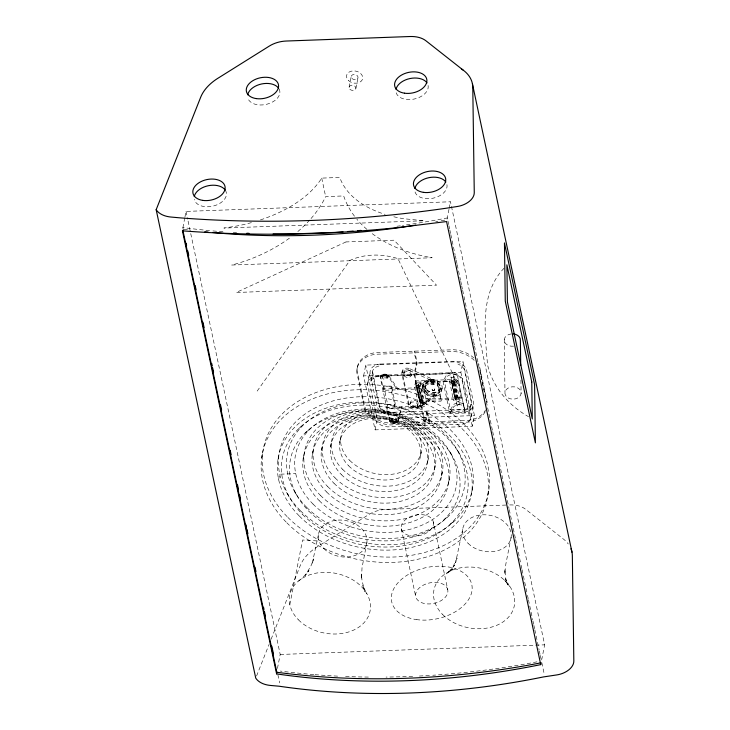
<?xml version="1.0" encoding="UTF-8"?>
<svg xmlns="http://www.w3.org/2000/svg" width="730" height="730" viewBox="0 0 730 730"><rect width="100%" height="100%" fill="white"/><g stroke="black" fill="none" stroke-linecap="round" stroke-linejoin="round"><path stroke-width="0.55" stroke-dasharray="3.65 2.74" d="M397.959 421.256L401.564 406.838L397.959 421.256C396.436 424.185 390.879 423.938 389.528 420.927L380.43 378.122C380.804 374.536 386.763 374.846 388.597 377.182L397.403 389.829L397.668 388.488L388.862 375.85C387.028 373.514 381.069 373.203 380.695 376.78L383.286 389.017L417.606 387.767C420.361 388.296 421.538 384.601 418.135 385.093L418.399 383.752L419.723 383.798L421.894 384.409L422.998 385.559L426.895 403.9L425.982 405.944L421.237 407.44L386.927 408.7L387.721 404.685L383.816 386.343L391.472 386.06L395.368 404.411L394.839 407.084L390.942 388.734L391.472 386.06M424.796 421.922L426.877 411.464A2.601 0.529 87.9 0 1 427.524 411.674L429.714 421.949L429.377 423.655L427.242 413.627L424.878 425.59L414.065 374.718L416.428 362.746L414.293 352.718L414.631 351.002L416.821 361.304A2.601 0.529 87.9 0 1 416.949 362.582L414.813 374.964L425.125 421.913M416.967 363.257L416.94 363.896M391.399 420.672C399.027 428.665 396.956 411.045 391.399 420.672C392.348 418.81 396.408 419.084 396.545 421.338M391.663 419.339C391.8 421.602 395.861 421.867 396.81 420.005M457.5 380.403L457.436 381.078C455.794 383.405 451.368 384.071 449.516 381.726L449.507 380.996L415.188 382.246L419.084 400.597L453.403 399.337L453.412 400.067C455.264 402.412 459.699 401.755 461.333 399.429L457.5 380.403L456.433 379.418L415.452 380.914L415.188 382.246M455.693 380.823L453.43 382.201L451.295 381.407L451.286 380.941L455.693 380.823L459.59 399.164L457.327 400.551L455.191 399.757L451.295 381.407M184.754 217.868L182.637 229.202L189.28 229.986M184.964 216.792L186.031 211.408L450.474 201.772L544.653 644.836L541.459 660.988L544.078 673.315M261.687 457.71L262.754 452.317M349.095 87.272L351.221 76.504M277.847 460.329L278.915 454.945M278.641 479.592L279.709 474.208L295.732 473.624M355.893 88.385L358.019 77.608M303.151 458.887L304.218 453.503M312.294 454.817L313.362 449.434M289.819 604.623L302.594 540.008L318.691 541.021L318.618 539.415M277.437 668.47L280.201 654.472L187.92 220.314M321.437 450.738L322.505 445.355M330.58 446.669L331.648 441.285M318.426 534.606L312.23 563.533L313.708 558.906L310.962 565.841L305.277 575.45L308.973 570.577L302.229 578.169L296.918 582.403M339.724 442.599L340.791 437.215M356.879 369.599L357.216 367.893M363.604 375.877L365.73 365.109L462.984 361.56L474.464 415.552L472.337 426.32L375.083 429.87L363.604 375.877L460.858 372.327L462.984 361.56M367.692 383.715L370.055 371.743M380.43 378.122L380.932 375.603M380.731 376.826L380.996 375.494M381.087 376.47L381.352 375.138M381.671 376.078L381.936 374.736M382.401 375.767L382.666 374.435M382.182 377.437C382.575 371.205 391.955 377.866 385.148 379.244C378.459 379.062 386.033 373.249 387.356 377.994M383.232 375.567L383.496 374.234M384.135 375.476L384.4 374.143M385.057 375.503L385.321 374.171M375.083 429.87L377.209 419.102L365.73 365.109M383.816 386.343L383.031 390.349L418.701 388.962L422.086 387.603L422.998 385.559M385.969 375.649L386.234 374.317M386.809 375.904L387.073 374.572M387.548 376.251L387.812 374.919M388.15 376.689L388.415 375.357M388.597 377.182L388.862 375.85M389.528 420.927L389.793 419.586L387.192 407.358L421.502 406.108L424.194 405.031L420.434 385.988M389.811 421.575L389.793 419.586M390.258 422.068L390.076 420.243M390.368 422.177L390.523 420.736M366.898 542.481L362.016 567.776L361.523 579.2L361.313 574.026L362.126 581.262L365.036 591.765L362.509 585.205L366.889 593.773M390.869 422.497L390.632 420.836M391.618 422.843L391.882 421.511L391.134 421.164M401.965 372.61L402.303 370.904M392.466 423.099L392.731 421.757L391.882 421.511M393.37 423.236L393.634 421.904L396.28 421.621L398.224 419.923M403.681 373.523L404.018 371.816M394.291 423.263L394.556 421.922M395.195 423.163L395.459 421.83M396.025 422.953L396.28 421.621M396.746 422.643L397.01 421.31M397.321 422.25L397.585 420.909M397.74 421.776L398.005 420.443M430.253 381.215L433.337 381.443L409.503 370.484L409.84 368.778A5.347 3.969 11.2 0 0 404.338 368.668A5.347 3.969 11.2 0 0 402.257 372.355L408.919 403.663A5.347 3.969 11.2 0 0 412.514 407.13A5.347 3.969 11.2 0 0 417.888 406.628L436.814 394.045L434.268 394.136L433.547 396.226A9.983 7.409 11.2 0 1 422.195 389.108A9.983 7.409 11.2 0 1 430.253 381.215L430.59 379.5L433.675 379.728L409.84 368.778M411.2 375.53A3.896 2.893 11.2 0 0 406.336 371.634A3.896 2.893 11.2 0 0 404.776 376.415A3.896 2.893 11.2 0 0 411.2 375.53L411.537 373.824A3.896 2.893 11.2 0 0 406.674 369.927A3.896 2.893 11.2 0 0 405.113 374.709A3.896 2.893 11.2 0 0 411.537 373.824M410.123 403.854L410.461 402.139M448.987 209.309L446.924 219.739L439.104 221.154M449.196 208.232L450.474 201.772M422.862 405.761L418.956 387.411L419.221 386.079C415.817 386.571 416.994 382.867 419.75 383.405L437.17 382.776L437.434 381.434L441.331 399.784L441.066 401.117L423.646 401.755C420.9 401.217 419.723 404.922 423.126 404.42L422.862 405.761L421.538 405.716L419.358 405.113L418.253 403.964L414.357 385.613L415.279 383.569L420.015 382.073L423.911 400.414L420.106 401.336L418.527 402.577L418.253 403.964M417.651 405.862A3.896 2.893 11.2 0 0 412.788 401.965A3.896 2.893 11.2 0 0 411.227 406.747A3.896 2.893 11.2 0 0 417.651 405.862L417.989 404.155A3.896 2.893 11.2 0 0 413.125 400.259A3.896 2.893 11.2 0 0 411.565 405.041A3.896 2.893 11.2 0 0 417.989 404.155M409.503 370.484A5.347 3.969 11.2 0 0 404 370.375A5.347 3.969 11.2 0 0 401.92 374.061L408.581 405.369A5.347 3.969 11.2 0 0 412.176 408.846A5.347 3.969 11.2 0 0 417.551 408.335L417.888 406.628M419.084 400.597L419.349 399.255L415.452 380.914M422.159 386.781L422.497 385.066M422.807 388.059L423.391 385.066M424.468 388.323L425.061 385.33M424.331 404.338L422.031 403.435L422.296 402.102L418.399 383.752M430.791 381.534L431.129 379.828M433.255 381.68L433.675 379.728M433.337 384.035A1.296 0.967 11.2 0 0 431.923 382.602A1.296 0.967 11.2 0 0 431.138 384.117A1.296 0.967 11.2 0 0 433.337 384.035L433.419 383.788M420.526 455.73L421.593 450.346M433.547 396.226L434.268 394.136M417.551 408.335L436.476 395.751L436.622 393.798M436.476 395.751L436.814 394.045M439.916 390.769L440.5 387.776M441.577 391.034L442.17 388.041M427.543 462.428L428.601 457.044M434.551 469.125L435.618 463.742M453.23 382.21L453.485 380.877M441.568 475.823L442.635 470.439M448.585 482.521L449.653 477.137M471.252 416.593L473.615 404.63M462.665 529.341L455.575 562.803L457.062 558.167L452.865 567.119L449.041 572.521L454.571 565.239L450.748 569.884L446.267 573.862L452.655 569.29L448.421 571.946M471.753 491.847L472.821 486.463M487.914 494.465L488.981 489.082M511.146 537.225L505.826 564.144L504.895 574.209L504.695 569.19L505.835 578.78L507.733 584.94L505.342 578.753L509.385 586.254L504.156 579.419L505.552 581.226M256.568 675.998L269.051 644.471M271.131 639.215L300.24 565.65A49.22 31.436 -12 0 1 318.645 545.949L368.86 514.504A23.15 14.792 -12 0 1 385.778 509.449L507.377 505.014M387.621 376.662C386.745 378.578 382.702 378.322 382.447 376.105M450.446 409.84L453.376 404.648A6.497 4.152 -12 0 1 463.55 404.274L465.156 412.979L449.89 413.536L443.028 381.243L446.924 374.317A6.497 4.152 -12 0 1 457.099 373.942L457.518 375.904A6.497 4.152 -12 0 0 447.344 376.269L444.415 381.471L450.446 409.84L464.444 409.338L457.099 373.942M449.89 413.536L453.786 406.601A6.497 4.152 -12 0 1 463.97 406.236L463.55 404.274M257.161 391.098L349.916 260.437A54.13 40.177 11.2 0 1 397.996 258.675L457.5 383.798M504.047 268.229C479.409 293.907 484.957 332.415 487.512 364.608C492.558 387.028 508.81 405.597 528.547 416.684M298.99 428.346L303.342 425.033M305.578 432.498L309.94 429.185M444.032 519.678L448.384 516.365M450.62 523.83L454.982 520.517M435.746 221.756L437.982 221.354M433.93 395.842L436.284 395.505M417.177 364.69L416.511 364.717M260.437 219.903A121.883 70.263 -4.4 0 0 321.72 178.111L339.751 177.454A143.208 79.388 -16.2 0 0 385.148 214.401M311.026 218.553A121.098 80.647 -16.2 0 0 325.653 196.598L343.684 195.941A142.432 96.524 -9.6 0 0 355.51 217.522M443.028 381.243L458.294 380.686L465.156 412.979M444.415 381.471L458.413 380.96M419.349 399.255L460.329 397.759L461.397 398.744M387.721 404.685L395.368 404.411M426.493 411.684L427.159 411.656M449.479 411.574L464.745 411.017M377.209 419.102L474.464 415.552M280.201 654.472L544.653 644.836M451.286 380.941L455.182 399.292L459.59 399.164M418.956 387.411L416.447 387.146L414.357 385.613M422.296 402.102L424.814 402.367L426.895 403.9M392.731 421.757L393.634 421.904M457.892 364.033L460.347 365.237M385.768 412.331L383.323 411.127M457.281 450.054L459.918 454.498M449.881 451.925L452.518 456.378M294.455 491.354L297.092 495.798M287.054 493.234L289.682 497.677M479.811 369.9L486.627 401.993M448.704 224.603L447.28 217.923A565.586 361.277 -12 0 1 402.504 225.479M448.941 225.716L449.653 229.056M449.89 230.169L450.592 233.509M450.83 234.622L455.091 254.66M455.328 255.774L456.04 259.113M456.277 260.227L456.989 263.566M457.217 264.68L460.53 280.265M460.767 281.379L461.479 284.718M461.716 285.832L462.428 289.171M462.665 290.284L466.926 310.323M467.163 311.436L467.866 314.776M468.103 315.889L468.815 319.229M469.052 320.342L473.314 340.381M473.551 341.494L474.263 344.834M474.491 345.947L479.701 370.438M479.939 371.552L480.65 374.891M480.887 376.005L486.089 400.496M486.326 401.609L492.476 430.554M492.714 431.667L509.038 508.472M509.275 509.586L515.435 538.53M515.672 539.643L520.873 564.135M521.111 565.248L521.822 568.588M522.059 569.701L527.261 594.193M527.498 595.306L528.21 598.646M528.447 599.759L532.708 619.797M532.946 620.911L533.648 624.25M533.885 625.364L534.597 628.703M534.834 629.817L539.096 649.855M539.333 650.968L540.036 654.308M540.273 655.421L540.985 658.761M460.858 372.327L472.337 426.32M453.549 376.58A1.296 0.83 -12 0 1 451.788 377.684A1.296 0.83 -12 0 1 451.496 376.269A1.296 0.83 -12 0 1 453.549 376.58L459.581 404.949A1.296 0.83 -12 0 1 457.82 406.053A1.296 0.83 -12 0 1 457.527 404.648A1.296 0.83 -12 0 1 459.581 404.949M454.763 382.885L458.668 401.235M454.16 382.073L458.057 400.423M453.43 382.201L457.327 400.551M453.403 383.122L457.299 401.473M452.709 382.191L456.606 400.542M451.003 377.109L457.035 405.488M452.052 383.113L455.949 401.454M449.507 380.996L453.412 400.067M437.17 382.776L441.066 401.117M419.221 386.079L423.126 404.42M418.135 385.093L422.031 403.435M416.921 385.175L420.818 403.526M417.341 389.099L421.237 407.44M433.365 522.023A16.379 10.466 -12 0 1 411.127 535.93A16.379 10.466 -12 0 1 407.504 518.172A16.379 10.466 -12 0 1 433.365 522.023L447.773 589.813A16.379 10.466 -12 0 1 425.535 603.719A16.379 10.466 -12 0 1 421.913 585.962A16.379 10.466 -12 0 1 447.773 589.813M401.299 528.721L415.708 596.519M321.72 178.111L325.653 196.598M186.031 211.408L187.683 219.201M183.312 229.786L182.838 227.559A565.586 361.277 -12 0 0 211.727 230.817M277.884 674.739L279.636 682.952M487.248 402.486L479.491 366.004A26.362 19.564 11.2 0 0 478.296 363.476M520.919 380.038L521.111 393.543A8.112 6.187 -0.8 0 1 508.299 398.014A8.112 6.187 -0.8 0 1 509.723 387.338A8.112 6.187 -0.8 0 1 521.111 393.543M504.238 339.487L504.977 392.384M455.182 399.292L455.191 399.757M509.649 504.932A23.579 15.065 -12 0 1 525.481 509.193L562.684 538.485A47.614 30.414 -12 0 1 568.287 543.987M400.259 225.798A565.586 361.277 -12 0 1 396.892 226.263M236.602 232.697A565.586 361.277 -12 0 1 233.189 232.487M222.988 231.775A565.586 361.277 -12 0 1 212.85 230.917M536.997 661.845A565.586 361.277 -12 0 1 432.762 675.25M429.413 675.469A565.586 361.277 -12 0 1 417.131 676.153M412.669 676.354A565.586 361.277 -12 0 1 386.024 677.075M368.376 677.075A565.586 361.277 -12 0 1 343.219 676.4M337.616 676.135A565.586 361.277 -12 0 1 326.228 675.487M325.096 675.405A565.586 361.277 -12 0 1 314.913 674.657M313.781 674.566A565.586 361.277 -12 0 1 280.32 671.062M309.648 220.104A121.098 80.647 -16.2 0 1 297.293 231.994M289.399 238.181A121.098 80.647 -16.2 0 1 231.784 265.036L432.123 257.736A142.432 96.524 -9.6 0 1 370.904 232.651M366.889 229.357A142.432 96.524 -9.6 0 1 356.861 219.182M251.403 222.613A121.883 70.263 -4.4 0 1 234.677 226.4L223.918 228.061L424.258 220.761L403.708 218.726A143.208 79.388 -16.2 0 1 392.092 216.354M513.601 346.166A8.112 6.187 -0.8 0 1 504.302 341.102A8.112 6.187 -0.8 0 1 511.009 333.966M279.161 89.124A16.379 10.466 -12 0 1 267.216 104.125A16.379 10.466 -12 0 1 247.707 97.555M225.242 190.101A16.379 10.466 -12 0 1 214.456 205.723A16.379 10.466 -12 0 1 194.262 199.345M428.081 85.447A16.379 10.466 -12 0 1 414.138 99.052A16.379 10.466 -12 0 1 396.016 92.153M446.933 184.599A16.379 10.466 -12 0 1 431.585 198.46A16.379 10.466 -12 0 1 414.749 189.471M381.297 409.512A10.731 7.966 11.2 0 1 379.025 405.533L372.373 374.207A10.74 7.966 11.2 0 1 381.16 365.748M433.885 394.519A9.983 7.409 11.2 0 1 422.533 387.402A9.983 7.409 11.2 0 1 430.59 379.5M462.373 366.852A10.731 7.966 11.2 0 1 464.645 370.84L471.297 402.166A10.74 7.966 11.2 0 1 462.51 410.625M473.962 358.065A26.362 19.564 11.2 0 0 453.649 349.725L375.676 352.572A26.362 19.564 11.2 0 0 357.098 370.466L364.854 406.948A26.362 19.564 11.2 0 0 390.696 423.227L468.669 420.38A26.362 19.564 11.2 0 0 485.569 409.941M485.231 411.647A26.362 19.564 11.2 0 1 468.332 422.095L390.358 424.933A26.362 19.564 11.2 0 1 364.516 408.663L356.76 372.172A26.362 19.564 11.2 0 1 375.339 354.278L453.312 351.44A26.362 19.564 11.2 0 1 474.363 360.492M372.647 371.935L379.363 405.077C380.011 409.11 386.407 412.705 391.481 412.331L462.756 409.731C467.109 409.603 470.768 407.23 471.042 404.21L469.016 414.467L462.273 381.115C460.968 376.069 455.301 373.495 450.437 373.66L379.198 376.26C375.494 376.324 371.196 378.423 370.594 382.42L372.647 371.935M345.983 241.94L236.201 292.484L436.54 285.184L394.063 240.188L345.983 241.94M380.722 364.051L379.162 364.188A13.003 9.654 11.2 0 0 370 373.012L377.191 406.875A13.003 9.654 11.2 0 0 389.939 414.905L464.508 412.185A13.003 9.654 11.2 0 0 473.67 403.362L466.47 369.499A13.003 9.654 11.2 0 0 453.722 361.469L380.722 364.051M378.359 376.014L376.799 376.151A13.003 9.654 11.2 0 0 367.628 384.984L374.828 418.847A13.003 9.654 11.2 0 0 387.575 426.868L462.136 424.157A13.003 9.654 11.2 0 0 471.306 415.324L464.107 381.462A13.003 9.654 11.2 0 0 451.359 373.431L378.359 376.014M287.875 517.387A114.656 85.091 11.2 0 0 482.202 510.306A114.656 85.091 11.2 0 0 357.527 384.418A114.656 85.091 11.2 0 0 287.875 517.387M319.302 500.716A73.703 54.695 11.2 0 0 444.223 496.163A73.703 54.695 11.2 0 0 364.078 415.233A73.703 54.695 11.2 0 0 319.302 500.716M286.817 522.771A114.656 85.091 11.2 0 0 481.134 515.69A114.656 85.091 11.2 0 0 356.459 389.802A114.656 85.091 11.2 0 0 286.817 522.771M299.382 516.101A98.276 72.936 11.2 0 0 465.941 510.033A98.276 72.936 11.2 0 0 359.078 402.13A98.276 72.936 11.2 0 0 299.382 516.101M300.45 510.717A98.276 72.936 11.2 0 0 467.008 504.649A98.276 72.936 11.2 0 0 360.145 396.746A98.276 72.936 11.2 0 0 300.45 510.717M320.37 495.332A73.703 54.695 11.2 0 0 445.291 490.779A73.703 54.695 11.2 0 0 365.146 409.849A73.703 54.695 11.2 0 0 320.37 495.332M326.657 491.993A65.517 48.618 11.2 0 0 437.69 487.95A65.517 48.618 11.2 0 0 366.451 416.009A65.517 48.618 11.2 0 0 326.657 491.993M327.715 486.609A65.517 48.618 11.2 0 0 438.757 482.567A65.517 48.618 11.2 0 0 367.518 410.625A65.517 48.618 11.2 0 0 327.715 486.609M334.002 483.278A57.323 42.541 11.2 0 0 431.165 479.738A57.323 42.541 11.2 0 0 368.823 416.793A57.323 42.541 11.2 0 0 334.002 483.278M335.07 477.894A57.323 42.541 11.2 0 0 432.224 474.345A57.323 42.541 11.2 0 0 369.891 411.41A57.323 42.541 11.2 0 0 335.07 477.894M341.348 474.555A49.138 36.464 11.2 0 0 424.632 471.516A49.138 36.464 11.2 0 0 371.205 417.569A49.138 36.464 11.2 0 0 341.348 474.555M342.416 469.171A49.138 36.464 11.2 0 0 425.7 466.132A49.138 36.464 11.2 0 0 372.263 412.185A49.138 36.464 11.2 0 0 342.416 469.171M348.703 465.84A40.944 30.386 11.2 0 0 418.098 463.304A40.944 30.386 11.2 0 0 373.577 418.345A40.944 30.386 11.2 0 0 348.703 465.84M349.77 460.447A40.944 30.386 11.2 0 0 419.166 457.92A40.944 30.386 11.2 0 0 374.645 412.961A40.944 30.386 11.2 0 0 349.77 460.447M306.737 507.386A90.082 66.85 11.2 0 0 459.416 501.82A90.082 66.85 11.2 0 0 361.459 402.905A90.082 66.85 11.2 0 0 306.737 507.386M313.015 504.047A81.897 60.772 11.2 0 0 451.815 498.992A81.897 60.772 11.2 0 0 362.764 409.074A81.897 60.772 11.2 0 0 313.015 504.047M302.53 514.44A94.179 69.888 11.2 0 0 462.145 508.618A94.179 69.888 11.2 0 0 359.735 405.214A94.179 69.888 11.2 0 0 302.53 514.44M308.808 511.1A85.985 63.811 11.2 0 0 454.553 505.79A85.985 63.811 11.2 0 0 361.049 411.373A85.985 63.811 11.2 0 0 308.808 511.1M298.46 619.834A40.944 30.386 11.2 0 0 367.865 617.306A40.944 30.386 11.2 0 0 323.335 572.347A40.944 30.386 11.2 0 0 298.46 619.834M323.81 548.549A24.565 18.232 11.2 0 0 365.447 547.025A24.565 18.232 11.2 0 0 338.729 520.052A24.565 18.232 11.2 0 0 323.81 548.549M468.049 543.284A24.565 18.232 11.2 0 0 509.695 541.769A24.565 18.232 11.2 0 0 482.977 514.796A24.565 18.232 11.2 0 0 468.049 543.284M442.709 614.578A40.944 30.386 11.2 0 0 512.104 612.041A40.944 30.386 11.2 0 0 467.583 567.082A40.944 30.386 11.2 0 0 442.709 614.578M416.228 619.551A40.944 26.152 -12 0 0 471.826 584.785A40.944 26.152 -12 0 0 407.176 575.158A40.944 26.152 -12 0 0 416.228 619.551M348.338 80.391A8.185 6.077 11.2 0 0 362.217 79.889A8.185 6.077 11.2 0 0 353.311 70.892A8.185 6.077 11.2 0 0 348.338 80.391M351.979 78.466A3.449 2.555 11.2 0 0 357.819 78.247A3.449 2.555 11.2 0 0 354.068 74.469A3.449 2.555 11.2 0 0 351.979 78.466M349.843 89.233A3.449 2.555 11.2 0 0 355.683 89.014A3.449 2.555 11.2 0 0 351.942 85.237A3.449 2.555 11.2 0 0 349.843 89.233M425.517 390.459A9.508 7.063 11.2 0 0 441.623 389.802A9.508 7.063 11.2 0 0 431.211 379.399A9.508 7.063 11.2 0 0 425.517 390.459M424.924 393.452A9.508 7.063 11.2 0 0 441.029 392.795A9.508 7.063 11.2 0 0 430.618 382.392A9.508 7.063 11.2 0 0 424.924 393.452M426.21 392.758A7.82 5.804 11.2 0 0 439.46 392.22A7.82 5.804 11.2 0 0 430.901 383.661A7.82 5.804 11.2 0 0 426.21 392.758M426.758 389.975A7.82 5.804 11.2 0 0 440.007 389.446A7.82 5.804 11.2 0 0 431.448 380.877A7.82 5.804 11.2 0 0 426.758 389.975M426.804 389.765A7.82 5.804 11.2 0 0 440.053 389.227A7.82 5.804 11.2 0 0 431.494 380.668A7.82 5.804 11.2 0 0 426.804 389.765M432.425 390.002A1.296 0.967 11.2 0 0 434.624 389.92A1.296 0.967 11.2 0 0 433.209 388.488A1.296 0.967 11.2 0 0 432.425 390.002M431.092 384.327A1.296 0.967 11.2 0 0 433.301 384.245A1.296 0.967 11.2 0 0 431.886 382.821A1.296 0.967 11.2 0 0 431.092 384.327M432.379 390.212A1.296 0.967 11.2 0 0 434.587 390.13A1.296 0.967 11.2 0 0 433.173 388.707A1.296 0.967 11.2 0 0 432.379 390.212"/><path stroke-width="1.09" d="M276.816 672.266A567.694 362.627 -12 0 0 541.103 662.803L540.738 664.619A532.079 339.87 -12 0 1 276.615 673.899L276.816 672.266L182.874 230.315M156.174 209.692L200.677 97.245A49.22 31.436 -12 0 1 219.082 77.535L269.297 46.09A23.15 14.792 -12 0 1 286.215 41.035L410.087 36.518A23.579 15.065 -12 0 1 425.918 40.78L463.121 70.08A47.614 30.414 -12 0 1 472.784 87.326L474.263 192.583A18.122 11.57 -12 0 1 465.886 203.661L463.878 204.619A18.122 11.57 -12 0 1 457.281 206.499L447.326 208.059A827.136 528.347 -12 0 1 179.671 217.823L171.039 217.047A24.227 15.476 -12 0 1 163.356 215.25L162.033 214.656A24.227 15.476 -12 0 1 156.174 209.692L255.737 678.106A24.227 15.476 -12 0 0 261.596 683.061L262.919 683.663A24.227 15.476 -12 0 0 270.602 685.452L279.234 686.227A532.079 339.87 -12 0 0 543.357 676.947L556.844 674.912A18.122 11.57 -12 0 0 563.441 673.033L565.449 672.065A18.122 11.57 -12 0 0 573.826 660.997L572.347 555.731A47.614 30.414 -12 0 0 570.97 548.759M415.689 225.15L402.166 227.24A567.694 362.627 -12 0 1 225.022 233.582L212.576 232.478M204.792 231.784L208.132 232.085M461.387 68.894L463.121 70.08M472.41 83.767L571.982 552.181M540.738 664.619L446.568 221.555L395.852 227.806A827.136 528.347 -12 0 1 314.785 233.445C270.666 234.987 226.455 234.202 182.436 230.835L276.615 673.899M186.15 243.145L186.625 245.371M187.802 250.938L188.751 255.391M195.138 285.448L196.087 289.901M202.949 322.185L204.135 327.752M211.7 363.376L212.174 365.602M212.649 367.829L213.598 372.282M220.46 404.566L221.637 410.132M230.16 450.209L231.109 454.662M237.496 484.72L238.445 489.173M239.623 494.739L240.571 499.192M246.01 524.797L246.484 527.023M246.959 529.25L247.908 533.703M255.007 567.101L255.956 571.553M263.521 607.178L263.995 609.404M264.47 611.63L265.419 616.083M271.806 646.141L273.458 653.934M520.718 365.401L520.371 340.645A8.112 6.187 -0.8 0 0 513.117 333.902M247.707 94.79A16.379 10.466 -12 0 1 261.65 83.959A16.379 10.466 -12 0 1 278.687 88.312M194.262 196.58A16.379 10.466 -12 0 1 208.205 185.739A16.379 10.466 -12 0 1 225.242 190.101M396.016 89.388A16.379 10.466 -12 0 1 409.959 78.548A16.379 10.466 -12 0 1 426.995 82.91M414.877 188.532A16.379 10.466 -12 0 1 428.811 177.7A16.379 10.466 -12 0 1 445.848 182.062M360.985 230.379A565.586 361.277 -12 0 1 357.627 230.689M353.147 231.082A565.586 361.277 -12 0 1 347.544 231.538M343.063 231.866A565.586 361.277 -12 0 1 335.234 232.405L290.741 234.02A565.586 361.277 -12 0 1 273.102 234.001M249.04 233.335A565.586 361.277 -12 0 1 246.868 233.235M534.588 384.683L504.457 242.926L505.269 301.116L535.4 442.873L534.588 384.683M531.769 381.945L506.885 264.835L507.405 301.864L532.289 418.974L531.769 381.945M256.221 98.596A16.379 10.466 -12 0 0 278.459 84.689A16.379 10.466 -12 0 0 252.598 80.838A16.379 10.466 -12 0 0 256.221 98.596M404.529 93.194A16.379 10.466 -12 0 0 426.767 79.287A16.379 10.466 -12 0 0 400.907 75.436A16.379 10.466 -12 0 0 404.529 93.194M423.382 192.346A16.379 10.466 -12 0 0 445.619 178.439A16.379 10.466 -12 0 0 419.768 174.589A16.379 10.466 -12 0 0 423.382 192.346M202.776 200.385A16.379 10.466 -12 0 0 225.013 186.478A16.379 10.466 -12 0 0 199.153 182.628A16.379 10.466 -12 0 0 202.776 200.385"/></g></svg>
